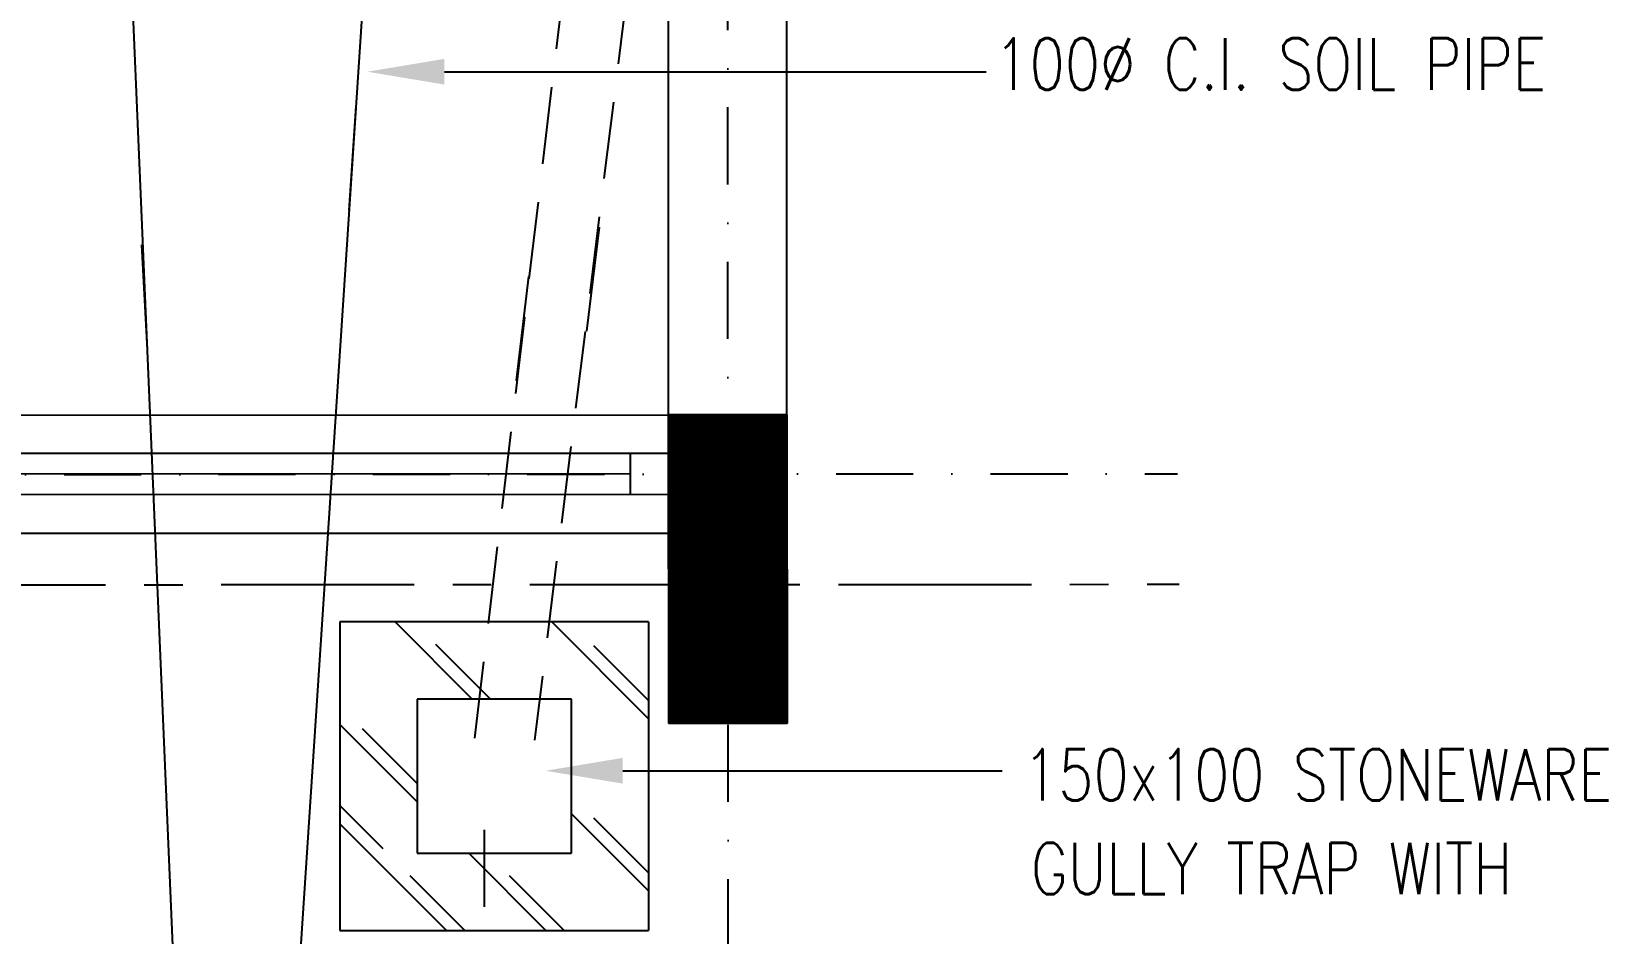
# Model space of a CAD drawing. Extents: x -437689 to -407696, y -55787 to -37037.
# Drawn here: x -423906 to -422373, y -42318 to -41441 of the extents above; entities that cross this region are included whole.
import ezdxf

# ---------------------------------------------------------------- set-up
doc = ezdxf.new("R2010")
doc.units = 0
doc.header["$LTSCALE"] = 150
doc.header["$MEASUREMENT"] = 0
for name, pattern in [('CENTER', [2, 1.25, -0.25, 0.25, -0.25]), ('DASHDOT', [1, 0.5, -0.25, 0, -0.25]), ('DASHED', [0.75, 0.5, -0.25]), ('HIDDEN', [9.525, 6.35, -3.175])]:
    doc.linetypes.add(name, pattern=pattern)
doc.layers.get('0').update_dxf_attribs({"linetype": 'CONTINUOUS'})
for name, color, linetype in [('COL', 2, 'CONTINUOUS'), ('DR', 6, 'CONTINUOUS'), ('GRID', 252, 'DASHDOT'), ('HAT', 9, 'CONTINUOUS'), ('TEXT', 7, 'CONTINUOUS'), ('VENT', 8, 'HIDDEN'), ('WALL', 7, 'CONTINUOUS'), ('WASTE', 3, 'DASHED'), ('WIN-1', 56, 'CONTINUOUS')]:
    doc.layers.add(name, color=color, linetype=linetype)
doc.styles.add('T', font='romans.shx', dxfattribs={"height": 450})

msp = doc.modelspace()

# ---------------------------------------------------------------- linework, layer by layer
for p, q in [((-423605.8, -42015.5), (-423605.8, -42315.5)), ((-423305.8, -42015.5), (-423605.8, -42015.5)), ((-423305.8, -42015.5), (-423305.8, -42315.5)), ((-423380.8, -42090.5), (-423530.8, -42090.5)), ((-423530.8, -42090.5), (-423530.8, -42240.5)), ((-423380.8, -42090.5), (-423530.8, -42090.5)), ((-423380.8, -42240.5), (-423380.8, -42090.5)), ((-423530.8, -42240.5), (-423380.8, -42240.5)), ((-423605.8, -42315.5), (-423305.8, -42315.5))]:
    msp.add_line(p, q)
for points in [[(-423504.1, -41480.5), (-423028, -41480.5), (-422977.6, -41480.5)], [(-423330.8, -42160.2), (-423012.4, -42160.2), (-422962, -42160.2)]]:
    msp.add_lwpolyline(points)
for points in [[(-423504.1, -41493), (-423579.1, -41480.5), (-423504.1, -41468)], [(-423330.8, -42172.7), (-423405.8, -42160.2), (-423330.8, -42147.7)]]:
    msp.add_solid(points)
at = {"layer": 'COL'}
msp.add_line((-423286, -42114.1), (-423171, -42114), dxfattribs=at)
msp.add_line((-423286, -42114.1), (-423171, -42114), dxfattribs=at)
at = {"layer": 'COL', "const_width": 115}
msp.add_lwpolyline([(-423228.5, -42114.1), (-423228.7, -41814.1)], dxfattribs=at)
at = {"layer": 'COL'}
msp.add_lwpolyline([(-423286, -42114.1), (-423286.2, -41814.1), (-423286.2, -41814.1), (-423171.2, -41814), (-423171, -42114)], close=True, dxfattribs=at)
at = {"layer": 'DR'}
for p, q in [((-423561.6, -41079.5), (-423661.2, -42590.9)), ((-423807.4, -41416.9, 0), (-423757.5, -42587.5, 0)), ((-423590.3, -41513.9), (-423597, -41615.5)), ((-423798.8, -41648.9, 0), (-423793.2, -41750.6, 0))]:
    msp.add_line(p, q, dxfattribs=at)
at = {"layer": 'DR', "color": 3}
for p, q in [((-423353.6, -41631.6), (-423365.9, -41732.7)), ((-423422.3, -41679.6), (-423434.5, -41780.7))]:
    msp.add_line(p, q, dxfattribs=at)
at = {"layer": 'GRID'}
for p, q in [((-423228.1, -43091.1), (-423230, -38301.7)), ((-425525, -41873.1), (-422791.6, -41871.4))]:
    msp.add_line(p, q, dxfattribs=at)
at = {"layer": 'HAT'}
for p, q in [((-423477.2, -42090.5), (-423552.2, -42015.5)), ((-423305.8, -42109.6), (-423399.8, -42015.5)), ((-423530.8, -42190.3), (-423605.8, -42115.3)), ((-423305.8, -42277.1), (-423380.8, -42202.1)), ((-423502, -42315.5), (-423605.8, -42211.8)), ((-423405.5, -42315.5), (-423480.5, -42240.5))]:
    msp.add_line(p, q, dxfattribs=at)
at = {"layer": 'HAT', "linetype": 'DASHED'}
for p, q in [((-423459.5, -42090.5), (-423534.5, -42015.5)), ((-423305.8, -42091.9), (-423382.1, -42015.5)), ((-423530.8, -42172.6), (-423605.8, -42097.6)), ((-423305.8, -42259.4), (-423380.8, -42184.4)), ((-423484.3, -42315.5), (-423605.8, -42194.1)), ((-423387.9, -42315.5), (-423462.9, -42240.5))]:
    msp.add_line(p, q, dxfattribs=at)
at = {"layer": 'VENT'}
for p, q in [((-423323.6, -41851.6), (-423323.6, -41891.6)), ((-423323.6, -41871.6), (-424883.6, -41872.2))]:
    msp.add_line(p, q, dxfattribs=at)
at = {"layer": 'WALL'}
for p, q in [((-423171.2, -41814), (-423172.3, -38814)), ((-423286.2, -41814.1), (-423286.4, -41246.6)), ((-423171.2, -41814), (-423286.2, -41814.1))]:
    msp.add_line(p, q, dxfattribs=at)
at = {"layer": 'WALL', "linetype": 'CONTINUOUS'}
for p, q in [((-424921.2, -41814.7), (-423245.6, -41814.1)), ((-424921.1, -41929.7), (-423286.1, -41929.1))]:
    msp.add_line(p, q, dxfattribs=at)
at = {"layer": 'WALL', "linetype": 'CENTER'}
msp.add_line((-424921.1, -41979.7), (-422789.9, -41978.9), dxfattribs=at)
at = {"layer": 'WASTE'}
for p, q in [((-423360.3, -41160.4), (-423475.1, -42130.4)), ((-423326.1, -41398.3, 0), (-423416.6, -42130.4, 0)), ((-423465.5, -42217.5), (-423465.5, -42610.8))]:
    msp.add_line(p, q, dxfattribs=at)
at = {"layer": 'WIN-1'}
for p, q in [((-423286.1, -41851.6), (-424921.1, -41852.2)), ((-423286.1, -41891.6), (-424921.1, -41892.2))]:
    msp.add_line(p, q, dxfattribs=at)

# ---------------------------------------------------------------- texts
at = {"layer": 'TEXT', "style": 'T', "width": 0.8}
for s, p in [('100%%c C.I. SOIL PIPE', (-422969.7, -41498)), ('150x100 STONEWARE', (-422941.7, -42189.2)), ('GULLY TRAP WITH', (-422934.2, -42280.3))]:
    msp.add_text(s, height=50, dxfattribs=at).set_placement(p)

doc.saveas('drawing.dxf')
